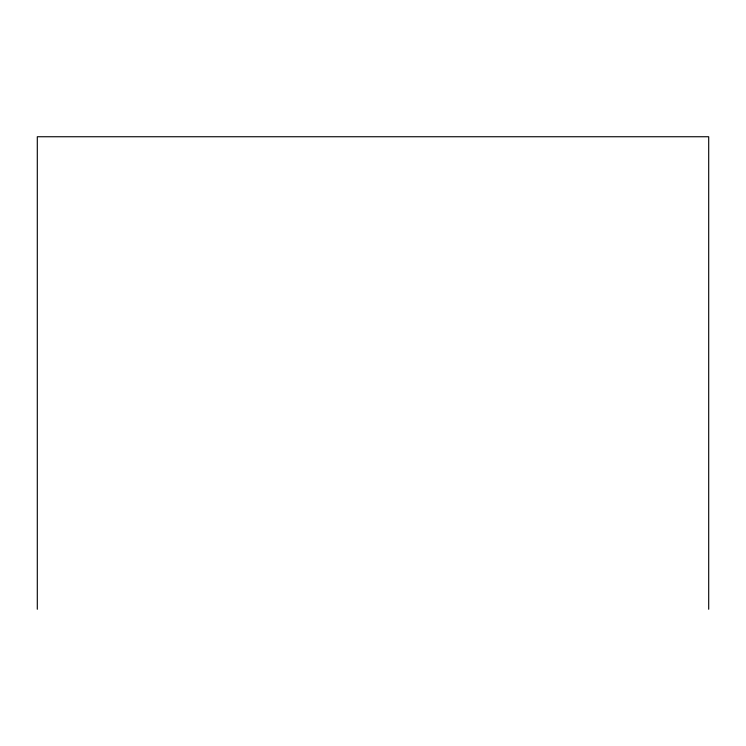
<?xml version="1.0" encoding="UTF-8"?>
<svg xmlns="http://www.w3.org/2000/svg" width="746" height="746" viewBox="0 0 746 746"><rect width="100%" height="100%" fill="white"/><g stroke="black" fill="none" stroke-linecap="round" stroke-linejoin="round"><path stroke-width="1.12" d="M708.7 609.258L708.7 136.742L37.3 136.742L37.3 609.258"/></g></svg>
